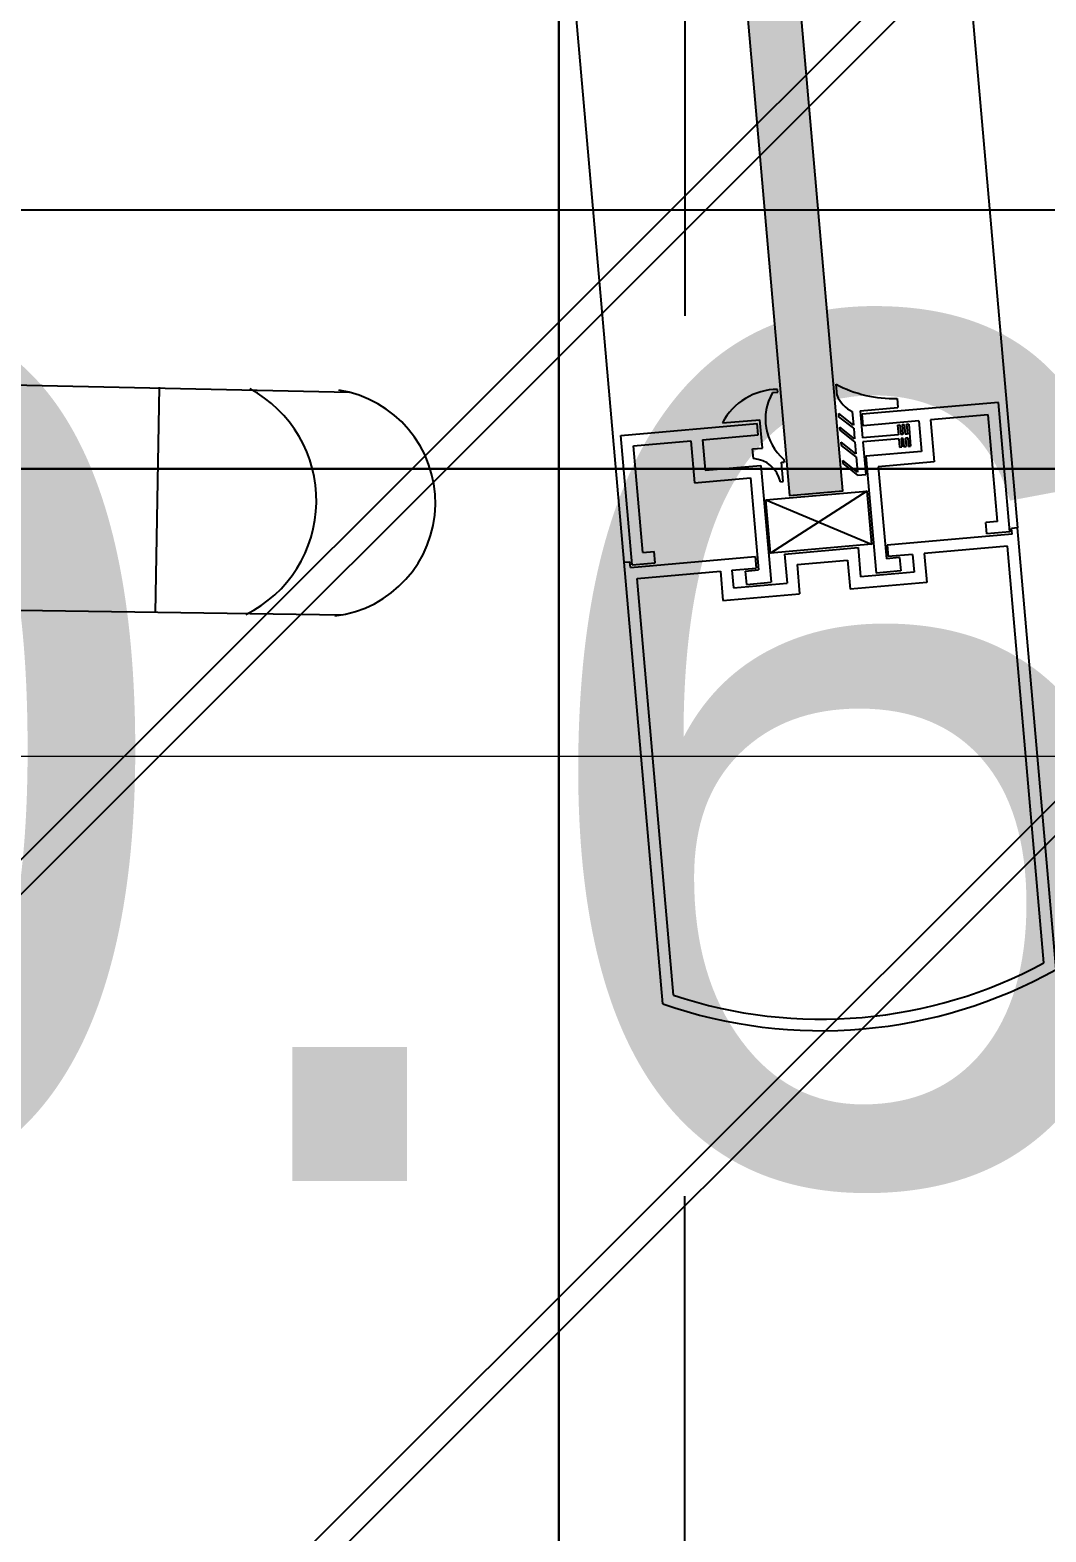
# Model space of a CAD drawing. Header units: millimetres. Extents: x 10930 to 21977, y 3784 to 7635.
# Drawn here: x 10970.3166 to 10970.4933, y 3817.7847 to 3818.046 of the extents above; entities that cross this region are included whole.
import ezdxf

# ---------------------------------------------------------------- set-up
doc = ezdxf.new("R2010")
doc.units = ezdxf.units.MM
doc.linetypes.add('ACAD_ISO02W100', pattern=[15, 12, -3])
doc.linetypes.add('X-PP-NEW$0$HIDDEN', pattern=[0.375, 0.25, -0.125])
doc.layers.add('COTAS', color=161, linetype='ACAD_ISO02W100', lineweight=20)
doc.layers.add('PLAFON', color=151, linetype='Continuous', lineweight=25)
for name, color, linetype in [('MEDIDAS.', 75, 'Continuous'), ('MUROS ACABADO.', 201, 'Continuous'), ('PISO PATIO PUBLICO', 142, 'Continuous'), ('PUERTAS', 171, 'Continuous')]:
    doc.layers.add(name, color=color, linetype=linetype)
doc.styles.get("Standard").update_dxf_attribs({"font": 'arial.ttf'})
doc.dimstyles.get("Standard").update_dxf_attribs({"dimtxt": 0.15, "dimasz": 0.18, "dimexe": 0.18, "dimexo": 0.0625, "dimgap": 0.09, "dimtad": 0, "dimtih": 1, "dimtoh": 1, "dimzin": 0, "dimdsep": 46, "dimtxsty": 'Standard', "dimblk2": 'ARCHTICK', "dimcen": 0.09, "dimadec": 0, "dimazin": 0, "dimtfac": 1, "dimtofl": 0, "dimtmove": 0, "dimatfit": 3, "dimfxl": 1, "dimtolj": 1, "dimtzin": 0, "dimarcsym": 0})
pattern_1 = [(45, (0, 0), (-0.0848528137423857, 0.08485281374238571), []), (45, (0.006, 0), (-0.0848528137423857, 0.08485281374238571), [])]

# ---------------------------------------------------------------- blocks, each defined once
blk = doc.blocks.new('PUERTA 7')
at = {"layer": 'PUERTAS'}
h = blk.add_hatch(dxfattribs=at)
h.set_pattern_fill('CROSS', color=142, scale=0.0003)
h.set_pattern_definition([(0, (0, 0), (0.001905, 0.001905), [0.0009524999999999999, -0.0028575]), (90, (0.0004762499999999999, -0.0004762499999999999), (-0.001905, 0.001905), [0.0009524999999999999, -0.0028575])])
h.paths.add_polyline_path([(10970.25058719658, 3817.916824066215), (10970.24130827757, 3817.916817435761), (10970.24049732249, 3819.051699635161), (10970.2497762415, 3819.051706265615)])
h.paths.add_polyline_path([(10970.34982773548, 3819.095587025199), (10970.44873926174, 3817.965023106556), (10970.45798287402, 3817.965831817843), (10970.35907134776, 3819.096395736485)])
at = {"layer": 'PUERTAS', "color": 7}
for p, q in [((10970.38786563378, 3819.107996416307, 310.8113489232925), (10970.48835414705, 3817.959407453716, 310.8113489232925)), ((10970.41995141618, 3817.953422990201, 310.8113489232925), (10970.31946290291, 3819.102011952791, 310.8113489232925))]:
    blk.add_line(p, q, dxfattribs=at)
at = {"layer": 'PUERTAS', "color": 251, "linetype": 'ByBlock', "ltscale": 10}
for p, q in [((10970.3721935094, 3817.982979816604, 310.8113489232925), (10970.29114249025, 3817.984687419242, 310.8113489232925)), ((10970.33907687436, 3817.983885363457, 310.8113489232925), (10970.33841970607, 3817.9446100939, 310.8113489232925)), ((10970.29048532197, 3817.945412149684, 310.8113489232925), (10970.37095016301, 3817.944285787667, 310.8113489232925))]:
    blk.add_line(p, q, dxfattribs=at)
at = {"layer": 'PUERTAS', "color": 0, "linetype": 'ByBlock', "ltscale": 10}
for p, q in [((10970.45699896805, 3817.982438187767, 310.8113489232925), (10970.45682714255, 3817.984402162238, 310.8113489232925)), ((10970.44577527674, 3817.982969146751, 310.8113489232925), (10970.44669963796, 3817.98305001788, 310.8113489232925)), ((10970.44669963796, 3817.98305001788, 310.8113489232925), (10970.4466592024, 3817.983512198493, 310.8113489232925)), ((10970.46744568338, 3817.981916131282, 310.8113489232925), (10970.46758419869, 3817.980332894085, 310.8113489232925)), ((10970.45732090313, 3817.978758452979, 310.8113489232925), (10970.45727421217, 3817.979292133182, 310.8113489232925)), ((10970.45984105337, 3817.97727601463, 310.8113489232925), (10970.45727421216, 3817.979292133182, 310.8113489232925)), ((10970.45963446049, 3817.979637382113, 310.8113489232925), (10970.45984105337, 3817.97727601463, 310.8113489232925)), ((10970.46102100233, 3817.979758688806, 310.8113489232925), (10970.46758419869, 3817.980332894085, 310.8113489232925)), ((10970.46102100233, 3817.979758688806, 310.8113489232925), (10970.46143209724, 3817.975059852562, 310.8113489232925)), ((10970.48507046623, 3817.981241786572, 310.8113489232925), (10970.46134519472, 3817.979166094272, 310.8113489232925)), ((10970.46152041549, 3817.977163311612, 310.8113489232925), (10970.46134519472, 3817.979166094272, 310.8113489232925)), ((10970.48704300923, 3817.958695516922, 310.8113489232925), (10970.48507046623, 3817.981241786572, 310.8113489232925)), ((10970.41939371838, 3817.975495815668, 310.8113489232925), (10970.4431189899, 3817.977571507969, 310.8113489232925)), ((10970.4370516299, 3817.977661640443, 310.8113489232925), (10970.44356651256, 3817.978231618821, 310.8113489232925)), ((10970.44329421068, 3817.975568725308, 310.8113489232925), (10970.4431189899, 3817.977571507969, 310.8113489232925)), ((10970.44399782525, 3817.973301692271, 310.8113489232925), (10970.44356651256, 3817.978231618821, 310.8113489232925)), ((10970.45988774434, 3817.976742334426, 310.8113489232925), (10970.45732090313, 3817.978758452979, 310.8113489232925)), ((10970.46004764626, 3817.974914647149, 310.8113489232925), (10970.45748080505, 3817.976930765701, 310.8113489232925)), ((10970.45752749602, 3817.976397085497, 310.8113489232925), (10970.45748080505, 3817.976930765701, 310.8113489232925)), ((10970.45988774434, 3817.976742334426, 310.8113489232925), (10970.46004764626, 3817.974914647147, 310.8113489232925)), ((10970.47122620839, 3817.978012458461, 310.8113489232925), (10970.46152041549, 3817.977163311612, 310.8113489232925)), ((10970.46752327179, 3817.977300394931, 310.8113489232925), (10970.4679084223, 3817.977334091234, 310.8113489232925)), ((10970.46752327179, 3817.977300394931, 310.8113489232925), (10970.46767153552, 3817.975605732673, 310.8113489232925)), ((10970.4679084223, 3817.977334091234, 310.8113489232925), (10970.46805668603, 3817.975639428977, 310.8113489232925)), ((10970.46829357281, 3817.977367787538, 310.8113489232925), (10970.46867872332, 3817.977401483841, 310.8113489232925)), ((10970.46829357281, 3817.977367787538, 310.8113489232925), (10970.46844183655, 3817.975673125284, 310.8113489232925)), ((10970.46867872332, 3817.977401483841, 310.8113489232925), (10970.46882698706, 3817.975706821585, 310.8113489232925)), ((10970.46906387384, 3817.977435180145, 310.8113489232925), (10970.46944902435, 3817.977468876448, 310.8113489232925)), ((10970.46906387384, 3817.977435180145, 310.8113489232925), (10970.46921213757, 3817.975740517888, 310.8113489232925)), ((10970.46944902435, 3817.977468876448, 310.8113489232925), (10970.46978598738, 3817.97361737133, 310.8113489232925)), ((10970.47122620839, 3817.978012458461, 310.8113489232925), (10970.47168915699, 3817.972720931734, 310.8113489232925)), ((10970.48324290435, 3817.979063783134, 310.8113489232925), (10970.47322899105, 3817.97818767924, 310.8113489232925)), ((10970.47322899105, 3817.97818767924, 310.8113489232925), (10970.47386716043, 3817.970893369852, 310.8113489232925)), ((10970.4848650058, 3817.960523078805, 310.8113489232925), (10970.48324290435, 3817.979063783134, 310.8113489232925)), ((10970.42136626139, 3817.952949546019, 310.8113489232925), (10970.41939371838, 3817.975495815668, 310.8113489232925)), ((10970.42157172182, 3817.973668253786, 310.8113489232925), (10970.43158563512, 3817.974544357678, 310.8113489232925)), ((10970.43158563512, 3817.974544357678, 310.8113489232925), (10970.4322238045, 3817.967250048291, 310.8113489232925)), ((10970.43358841778, 3817.974719578457, 310.8113489232925), (10970.44329421068, 3817.975568725308, 310.8113489232925)), ((10970.43358841778, 3817.974719578457, 310.8113489232925), (10970.43405136639, 3817.96942805173, 310.8113489232925)), ((10970.46009433722, 3817.974380966945, 310.8113489232925), (10970.45752749602, 3817.976397085497, 310.8113489232925)), ((10970.45775743439, 3817.973768877913, 310.8113489232925), (10970.45771074342, 3817.974302558117, 310.8113489232925)), ((10970.46027758463, 3817.972286439564, 310.8113489232925), (10970.45771074342, 3817.974302558117, 310.8113489232925)), ((10970.46009433723, 3817.974380966945, 310.8113489232925), (10970.46027758463, 3817.972286439564, 310.8113489232925)), ((10970.46767153552, 3817.975605732675, 310.8113489232925), (10970.46143209724, 3817.975059852562, 310.8113489232925)), ((10970.46773218887, 3817.974912461759, 310.8113489232925), (10970.46149275058, 3817.974366581644, 310.8113489232925)), ((10970.46149275058, 3817.974366581644, 310.8113489232925), (10970.46198744678, 3817.968712178266, 310.8113489232925)), ((10970.46773218887, 3817.974912461765, 310.8113489232925), (10970.46786023482, 3817.973448889816, 310.8113489232925)), ((10970.46844183655, 3817.975673125282, 310.8113489232925), (10970.46805668603, 3817.975639428978, 310.8113489232925)), ((10970.46850248989, 3817.974979854367, 310.8113489232925), (10970.46811733938, 3817.974946158062, 310.8113489232925)), ((10970.46811733938, 3817.974946158065, 310.8113489232925), (10970.46824538533, 3817.973482586119, 310.8113489232925)), ((10970.46850248989, 3817.974979854369, 310.8113489232925), (10970.46863053584, 3817.973516282421, 310.8113489232925)), ((10970.46921213757, 3817.975740517891, 310.8113489232925), (10970.46882698706, 3817.975706821587, 310.8113489232925)), ((10970.46927279092, 3817.975047246973, 310.8113489232925), (10970.4688876404, 3817.975013550671, 310.8113489232925)), ((10970.4688876404, 3817.975013550671, 310.8113489232925), (10970.46901568636, 3817.973549978725, 310.8113489232925)), ((10970.46927279092, 3817.975047246972, 310.8113489232925), (10970.46940083687, 3817.97358367503, 310.8113489232925)), ((10970.42319382327, 3817.955127549458, 310.8113489232925), (10970.42157172182, 3817.973668253786, 310.8113489232925)), ((10970.44230805203, 3817.973153856272, 310.8113489232925), (10970.44399782525, 3817.973301692271, 310.8113489232925)), ((10970.44245626708, 3817.97145975054, 310.8113489232925), (10970.44230805203, 3817.973153856272, 310.8113489232925)), ((10970.46032427559, 3817.971752759361, 310.8113489232925), (10970.45775743439, 3817.973768877913, 310.8113489232925)), ((10970.46032427559, 3817.971752759361, 310.8113489232925), (10970.46055421397, 3817.969124551776, 310.8113489232925)), ((10970.47168915699, 3817.972720931734, 310.8113489232925), (10970.46198336409, 3817.971871784884, 310.8113489232925)), ((10970.46198336409, 3817.971871784884, 310.8113489232925), (10970.46376252893, 3817.951535837868, 310.8113489232925)), ((10970.46786023482, 3817.973448889816, 310.8113489232925), (10970.46824538533, 3817.973482586119, 310.8113489232925)), ((10970.46863053584, 3817.973516282421, 310.8113489232925), (10970.46901568636, 3817.973549978725, 310.8113489232925)), ((10970.46940083687, 3817.973583675028, 310.8113489232925), (10970.46978598738, 3817.97361737133, 310.8113489232925)), ((10970.43405136639, 3817.96942805173, 310.8113489232925), (10970.44375715928, 3817.970277198581, 310.8113489232925)), ((10970.44375715928, 3817.970277198581, 310.8113489232925), (10970.44553632411, 3817.949941251565, 310.8113489232925)), ((10970.44730375018, 3817.970821799587, 310.8113489232925), (10970.44776593079, 3817.97086223515, 310.8113489232925)), ((10970.4475984553, 3817.967453304632, 310.8113489232925), (10970.44730375018, 3817.970821799587, 310.8113489232925)), ((10970.45803406372, 3817.970606990125, 310.8113489232925), (10970.45798737276, 3817.971140670328, 310.8113489232925)), ((10970.46055421397, 3817.969124551776, 310.8113489232925), (10970.45798737276, 3817.971140670328, 310.8113489232925)), ((10970.46060090493, 3817.968590871573, 310.8113489232925), (10970.45803406372, 3817.970606990125, 310.8113489232925)), ((10970.46060090493, 3817.968590871573, 310.8113489232925), (10970.46198744678, 3817.968712178266, 310.8113489232925)), ((10970.47386716043, 3817.970893369852, 310.8113489232925), (10970.46416136753, 3817.970044223002, 310.8113489232925)), ((10970.46416136753, 3817.970044223002, 310.8113489232925), (10970.46556313376, 3817.954021961717, 310.8113489232925)), ((10970.4322238045, 3817.967250048291, 310.8113489232925), (10970.4419295974, 3817.968099195142, 310.8113489232925)), ((10970.4419295974, 3817.968099195142, 310.8113489232925), (10970.44333136363, 3817.952076933856, 310.8113489232925)), ((10970.44713627468, 3817.967412869066, 310.8113489232925), (10970.4475984553, 3817.967453304632, 310.8113489232925)), ((10970.48744036611, 3817.958318451997, 310.8113489232925), (10970.46571787725, 3817.956417980475, 310.8113489232925)), ((10970.4848650058, 3817.960523078805, 310.8113489232925), (10970.48286222314, 3817.960347858027, 310.8113489232925)), ((10970.48303744392, 3817.958345075365, 310.8113489232925), (10970.48286222314, 3817.960347858027, 310.8113489232925)), ((10970.48704300923, 3817.958695516922, 310.8113489232925), (10970.48303744392, 3817.958345075365, 310.8113489232925)), ((10970.48835414704, 3817.959407453716, 310.8113489232925), (10970.48735275572, 3817.959319843328, 310.8113489232925)), ((10970.48744036611, 3817.958318451997, 310.8113489232925), (10970.48735275572, 3817.959319843328, 310.8113489232925)), ((10970.4950766409, 3817.882568997517, 310.8113489232925), (10970.48835414704, 3817.959407453716, 310.8113489232925)), ((10970.4478468935, 3817.954854471989, 310.8113489232925), (10970.46063389049, 3817.955973189268, 310.8113489232925)), ((10970.46063389049, 3817.955973189268, 310.8113489232925), (10970.4610786817, 3817.950889202515, 310.8113489232925)), ((10970.46571787725, 3817.956417980475, 310.8113489232925), (10970.46589309803, 3817.954415197814, 310.8113489232925)), ((10970.48661419555, 3817.956228058947, 310.8113489232925), (10970.47213253631, 3817.954961077932, 310.8113489232925)), ((10970.49295968229, 3817.883698813746, 310.8113489232925), (10970.48661419555, 3817.956228058947, 310.8113489232925)), ((10970.41995141617, 3817.953422990201, 310.8113489232925), (10970.4209528075, 3817.953510600591, 310.8113489232925)), ((10970.42667391003, 3817.876584534001, 310.8113489232925), (10970.41995141617, 3817.953422990201, 310.8113489232925)), ((10970.42104041789, 3817.95250920926, 310.8113489232925), (10970.4209528075, 3817.953510600591, 310.8113489232925)), ((10970.42104041789, 3817.95250920926, 310.8113489232925), (10970.44276290675, 3817.954409680781, 310.8113489232925)), ((10970.42136626139, 3817.952949546019, 310.8113489232925), (10970.42537182671, 3817.953299987576, 310.8113489232925)), ((10970.42319382327, 3817.955127549458, 310.8113489232925), (10970.42519660593, 3817.955302770236, 310.8113489232925)), ((10970.42537182671, 3817.953299987576, 310.8113489232925), (10970.42519660593, 3817.955302770236, 310.8113489232925)), ((10970.44276290675, 3817.954409680781, 310.8113489232925), (10970.44293812753, 3817.952406898121, 310.8113489232925)), ((10970.4478468935, 3817.954854471989, 310.8113489232925), (10970.44829168471, 3817.949770485236, 310.8113489232925)), ((10970.45002489695, 3817.953026910107, 310.8113489232925), (10970.45880632861, 3817.953795185828, 310.8113489232925)), ((10970.45002489695, 3817.953026910107, 310.8113489232925), (10970.45046968815, 3817.947942923354, 310.8113489232925)), ((10970.46787403683, 3817.954224139538, 310.8113489232925), (10970.46556313376, 3817.954021961717, 310.8113489232925)), ((10970.47012975366, 3817.954785857153, 310.8113489232925), (10970.46589309803, 3817.954415197814, 310.8113489232925)), ((10970.46787403683, 3817.954224139538, 310.8113489232925), (10970.46807621466, 3817.951913236468, 310.8113489232925)), ((10970.47012975366, 3817.954785857153, 310.8113489232925), (10970.47039932408, 3817.951704653061, 310.8113489232925)), ((10970.47213253631, 3817.954961077932, 310.8113489232925), (10970.47257732752, 3817.94987709118, 310.8113489232925)), ((10970.42221703, 3817.950594036988, 310.8113489232925), (10970.43669868924, 3817.951861018003, 310.8113489232925)), ((10970.42856251674, 3817.878064791787, 310.8113489232925), (10970.42221703, 3817.950594036988, 310.8113489232925)), ((10970.43669868924, 3817.951861018003, 310.8113489232925), (10970.43714348045, 3817.946777031249, 310.8113489232925)), ((10970.4387014719, 3817.952036238782, 310.8113489232925), (10970.44293812753, 3817.952406898121, 310.8113489232925)), ((10970.4387014719, 3817.952036238782, 310.8113489232925), (10970.43897104233, 3817.94895503469, 310.8113489232925)), ((10970.44102046056, 3817.951874756035, 310.8113489232925), (10970.44333136363, 3817.952076933856, 310.8113489232925)), ((10970.44102046056, 3817.951874756035, 310.8113489232925), (10970.44122263838, 3817.949563852965, 310.8113489232925)), ((10970.47039932408, 3817.951704653061, 310.8113489232925), (10970.4610786817, 3817.950889202515, 310.8113489232925)), ((10970.46807621466, 3817.951913236468, 310.8113489232925), (10970.46376252893, 3817.951535837868, 310.8113489232925)), ((10970.43714348045, 3817.946777031249, 310.8113489232925), (10970.45046968815, 3817.947942923354, 310.8113489232925)), ((10970.43897104233, 3817.94895503469, 310.8113489232925), (10970.44829168471, 3817.949770485236, 310.8113489232925)), ((10970.44122263838, 3817.949563852965, 310.8113489232925), (10970.44553632411, 3817.949941251565, 310.8113489232925)), ((10970.47257732752, 3817.94987709118, 310.8113489232925), (10970.45925111982, 3817.948711199075, 310.8113489232925))]:
    blk.add_line(p, q, dxfattribs=at)
at = {"layer": 'PUERTAS', "elevation": 310.8113489232925}
blk.add_lwpolyline([(10970.34982773548, 3819.095587025199), (10970.44873926174, 3817.965023106556), (10970.45798287402, 3817.965831817843), (10970.35907134776, 3819.096395736485)], close=True, dxfattribs=at)
at = {"layer": 'PUERTAS', "color": 0, "linetype": 'ByBlock', "ltscale": 10, "elevation": 310.8113489232925}
blk.add_lwpolyline([(10970.44461475806, 3817.964274160684), (10970.46217477031, 3817.96581046269), (10970.4629834816, 3817.95656685041), (10970.44542346935, 3817.955030548405)], close=True, dxfattribs=at)
at = {"layer": 'PUERTAS', "color": 0, "linetype": 'X-PP-NEW$0$HIDDEN', "ltscale": 10, "elevation": 310.8113489232925}
for points in [[(10970.44461475806, 3817.964274160684), (10970.4629834816, 3817.95656685041)], [(10970.46217477031, 3817.96581046269), (10970.44542346935, 3817.955030548405)]]:
    blk.add_lwpolyline(points, dxfattribs=at)
at = {"layer": 'PUERTAS'}
blk.add_arc((10970.51464424071, 3817.881226810366, 310.8113489232925), 1.313237282809141, 89.5489347751524, 178.2282827431244, dxfattribs=at)
at = {"layer": 'PUERTAS', "color": 0, "linetype": 'ByBlock', "ltscale": 10}
for centre, radius, start, end in [((10970.46680260953, 3818.003089791088, 310.8113489232925), 0.02118342308510972, 241.9066747510653, 271.739618711199), ((10970.44668388835, 3817.972657778988, 310.8113489232925), 0.01085482898918173, 90.13030620768936, 152.5485767435951), ((10970.45377841929, 3817.978323811498, 310.8113489232925), 0.009253617151736712, 149.867453418039, 229.1474681937644), ((10970.46196220627, 3817.984468107422, 310.8113489232925), 0.005362304303306645, 202.2441186972826, 244.2723226166572), ((10970.44211442097, 3817.966334185328, 310.8113489232925), 0.00513639692629016, 12.12281298972874, 86.1839578518343), ((10970.454240392, 3817.955413830628, 310.8113489232925), 0.08351029239600212, 250.7253478125111, 299.2746522047883), ((10970.454240392, 3817.955413830628, 310.8113489232925), 0.08149985943091224, 251.6351717682126, 298.3648282490189)]:
    blk.add_arc(centre, radius, start, end, dxfattribs=at)
at = {"layer": 'PUERTAS', "color": 251, "linetype": 'ByBlock', "ltscale": 10}
for centre, radius, start, end in [((10970.34431305619, 3817.964154616962, 310.8113489232925), 0.02213505407303846, 296.505772709342, 61.57701799368147), ((10970.36730500817, 3817.963769907146, 310.8113489232925), 0.0198221609753747, 276.806807562716, 81.27598314042723)]:
    blk.add_arc(centre, radius, start, end, dxfattribs=at)
blk = doc.blocks.new('piso de 60x60 de tuxmapn')
at = {"layer": 'PISO PATIO PUBLICO', "color": 254}
for points in [[(10969.80862421897, 3817.969706334561), (10970.40862421897, 3817.969706334561), (10970.40862421897, 3818.569706334561), (10969.80862421897, 3818.569706334561)], [(10969.80862421897, 3817.584799557051), (10970.40862421898, 3817.584706334561), (10970.40862421898, 3817.969706334561), (10969.80862421897, 3817.969706334561)]]:
    blk.add_lwpolyline(points, close=True, dxfattribs=at)
for points in [[(10971.00862421897, 3818.254706334561), (10971.00862421897, 3818.569706334561), (10970.40862421897, 3818.569706334561), (10970.40862421897, 3817.969706334561), (10970.65862421897, 3817.969706334561)], [(10970.65862421897, 3817.969706334562), (10970.40862421898, 3817.969706334562), (10970.40862421898, 3817.584706334561), (10970.65862421897, 3817.584706334561)]]:
    blk.add_lwpolyline(points, dxfattribs=at)
blk = doc.blocks.new('*D146')
at = {"layer": 'Defpoints', "color": 0, "transparency": 16777216}
for p in [(10970.43048867386, 3818.254706334561), (10970.65862421897, 3818.254706334561), (10970.65862421897, 3817.584706334561)]:
    blk.add_point(p, dxfattribs=at)
at = {"layer": 'MEDIDAS.', "color": 0, "lineweight": -2, "transparency": 16777216}
for p, q in [((10970.65862421897, 3818.254706334561), (10970.43048867386, 3818.254706334561)), ((10970.43048867386, 3818.164706334561), (10970.43048867386, 3817.996292282719)), ((10970.43048867386, 3817.674706334561), (10970.43048867386, 3817.843120386403)), ((10970.65862421897, 3817.584706334561), (10970.43048867386, 3817.584706334561))]:
    blk.add_line(p, q, dxfattribs=at)
at = {"layer": 'MEDIDAS.', "color": 0, "transparency": 16777216}
for points in [[(10970.41548867386, 3818.164706334561), (10970.44548867386, 3818.164706334561), (10970.43048867386, 3818.254706334561)], [(10970.41548867386, 3817.674706334561), (10970.44548867386, 3817.674706334561), (10970.43048867386, 3817.584706334561)]]:
    blk.add_solid(points, dxfattribs=at)
at = {"layer": 'MEDIDAS.', "color": 0, "transparency": 16777216, "insert": (10970.43048867386, 3817.919706334563), "char_height": 0.15, "attachment_point": 5}
blk.add_mtext('\\A1;0.67', dxfattribs=at)
blk = doc.blocks.new('_ArchTick')
at = {"color": 0, "linetype": 'ByBlock', "const_width": 0.15}
blk.add_lwpolyline([(-0.5, -0.5), (0.5, 0.5)], dxfattribs=at)

msp = doc.modelspace()

# ---------------------------------------------------------------- hatches: boundary and pattern name
at = {"layer": 'MUROS ACABADO.'}
h = msp.add_hatch(color=253, dxfattribs=at)
h.dxf.hatch_style = 1
h.paths.add_polyline_path([(10970.97669844339, 3815.581022545257), (10973.30669844339, 3815.581022545258)], flags=0)
edge = h.paths.add_edge_path(flags=17)
edge.add_line((10970.97669844339, 3815.581022545257), (10973.30669844339, 3815.581022545258))
edge.add_line((10970.97669844339, 3815.581022545258), (10970.97669844339, 3813.005057409418))
edge.add_line((10970.97669844339, 3813.005057409418), (10973.30669844339, 3813.005057409418))
edge.add_line((10973.30669844339, 3813.005057409418), (10973.30669844339, 3814.305057409417))
edge.add_line((10973.30669844339, 3814.305057409417), (10973.38669844339, 3814.305057409418))
edge.add_line((10973.38669844339, 3814.305057409418), (10973.38669844339, 3814.275057409418))
edge.add_line((10973.38669844339, 3814.275057409418), (10973.40669844339, 3814.275057409418))
edge.add_line((10973.40669844339, 3814.275057409418), (10973.40669844339, 3812.905057409418))
edge.add_line((10973.40669844339, 3812.905057409418), (10970.97669844339, 3812.905057409417))
edge.add_line((10970.97669844339, 3812.905057409417), (10970.97669844339, 3812.851022545258))
edge.add_line((10970.97669844339, 3812.851022545258), (10970.97669844339, 3812.751022545258))
edge.add_line((10970.97669844339, 3812.751022545258), (10970.73669844339, 3812.751022545258))
edge.add_line((10970.73669844339, 3812.751022545258), (10970.73669844339, 3802.651022545258))
edge.add_line((10970.73669844339, 3802.651022545258), (10971.24669844339, 3802.651022545258))
edge.add_line((10971.24669844339, 3802.651022545258), (10971.24669844339, 3802.551022545259))
edge.add_line((10971.24669844339, 3802.551022545259), (10970.63669844339, 3802.551022545259))
edge.add_line((10970.63669844339, 3802.551022545259), (10970.63669844339, 3812.851022545258))
edge.add_line((10970.63669844339, 3812.851022545258), (10970.87669844339, 3812.851022545258))
edge.add_line((10970.87669844339, 3812.851022545258), (10970.87669844339, 3815.581022545257))
edge.add_line((10970.87669844339, 3815.581022545257), (10968.50669844339, 3815.581022545258))
edge.add_line((10968.50669844339, 3815.581022545258), (10968.50669844339, 3814.981022545257))
edge.add_line((10968.50669844339, 3814.981022545257), (10967.33669844339, 3814.981022545259))
edge.add_line((10967.33669844339, 3814.981022545259), (10967.33669844339, 3818.621022545258))
edge.add_line((10967.33669844339, 3818.621022545258), (10967.73669844339, 3818.621022545258))
edge.add_line((10967.73669844339, 3818.621022545258), (10967.73669844339, 3818.521022545257))
edge.add_line((10967.73669844339, 3818.521022545257), (10967.43669844339, 3818.521022545258))
edge.add_line((10967.43669844339, 3818.521022545258), (10967.43669844339, 3815.681022545258))
edge.add_line((10967.43669844339, 3815.681022545258), (10967.45669844339, 3815.681022545258))
edge.add_line((10967.45669844339, 3815.681022545258), (10967.45669844339, 3815.081022545258))
edge.add_line((10967.45669844339, 3815.081022545258), (10968.40669844339, 3815.081022545258))
edge.add_line((10968.40669844339, 3815.081022545258), (10968.40669844339, 3815.681022545258))
edge.add_line((10968.40669844339, 3815.681022545258), (10973.40669844339, 3815.681022545258))
edge.add_line((10973.40669844339, 3815.681022545258), (10973.40669844338, 3816.281022545258))
edge.add_line((10973.40669844338, 3816.281022545258), (10974.60669844339, 3816.281022545258))
edge.add_line((10974.60669844339, 3816.281022545258), (10974.60669844339, 3815.681022545259))
edge.add_line((10974.60669844339, 3815.681022545259), (10977.12669844339, 3815.681022545257))
edge.add_line((10977.12669844339, 3815.681022545257), (10977.12669844339, 3815.096022545259))
edge.add_line((10977.12669844339, 3815.096022545259), (10977.04169844339, 3815.096022545259))
edge.add_line((10977.04169844339, 3815.096022545259), (10977.04169844339, 3815.131022545258))
edge.add_line((10977.04169844339, 3815.131022545258), (10977.02669844339, 3815.131022545258))
edge.add_line((10977.02669844339, 3815.131022545258), (10977.02669844339, 3815.581022545258))
edge.add_line((10977.02669844339, 3815.581022545258), (10974.50669844339, 3815.581022545258))
edge.add_line((10974.50669844339, 3815.581022545258), (10974.50669844339, 3816.181022545258))
edge.add_line((10974.50669844339, 3816.181022545258), (10973.50669844339, 3816.181022545258))
edge.add_line((10973.50669844339, 3816.181022545258), (10973.50669844339, 3815.031022545258))
edge.add_line((10973.50669844339, 3815.031022545258), (10973.40669844339, 3815.031022545258))
edge.add_line((10973.40669844339, 3815.031022545258), (10973.38669844339, 3815.031022545258))
edge.add_line((10973.38669844339, 3815.031022545258), (10973.38669844339, 3815.001022545258))
edge.add_line((10973.38669844339, 3815.001022545258), (10973.30669844339, 3815.001022545257))
edge.add_line((10973.30669844339, 3815.001022545257), (10973.30669844339, 3815.031022545258))
edge.add_line((10973.30669844339, 3815.031022545258), (10973.30669844339, 3815.581022545258))
edge = h.paths.add_edge_path()
edge.add_line((10971.24669844339, 3802.551022545259), (10971.34669844339, 3802.551022545259))
edge.add_line((10971.24669844339, 3801.471022545259), (10971.24669844339, 3802.551022545259))
edge.add_line((10971.24669844339, 3801.471022545259), (10970.64669844339, 3801.471022545259))
edge.add_line((10970.64669844339, 3801.471022545259), (10970.64669844339, 3798.491022545258))
edge.add_line((10970.64669844339, 3798.491022545258), (10971.38099373292, 3798.491022545258))
edge.add_line((10971.38099373292, 3798.491022545258), (10971.06288708056, 3796.039019220637))
edge.add_line((10971.06288708056, 3796.039019220637), (10973.37669844339, 3796.039019220637))
edge.add_line((10973.37669844339, 3796.039019220637), (10973.37669844339, 3796.939019220637))
edge.add_line((10973.37669844339, 3796.939019220637), (10973.27669844339, 3796.939019220637))
edge.add_line((10973.27669844339, 3796.939019220637), (10973.27669844339, 3796.139019220637))
edge.add_line((10973.27669844339, 3796.139019220637), (10971.17669844339, 3796.139019220637))
edge.add_line((10971.17669844339, 3796.139019220637), (10971.49396706983, 3798.631022545259))
edge.add_line((10971.49396706983, 3798.631022545259), (10971.39396706983, 3798.631022545259))
edge.add_line((10971.39396706983, 3798.631022545259), (10971.39396706983, 3798.591022545259))
edge.add_line((10971.39396706983, 3798.591022545259), (10970.74669844339, 3798.591022545259))
edge.add_line((10970.74669844339, 3798.591022545259), (10970.74669844339, 3801.371022545259))
edge.add_line((10970.74669844339, 3801.371022545259), (10971.34669844339, 3801.371022545259))
edge.add_line((10971.34669844339, 3801.371022545259), (10971.34669844339, 3802.551022545259))
edge = h.paths.add_edge_path(flags=17)
edge.add_line((10973.30669844339, 3815.581022545258), (10970.97669844339, 3815.581022545258))
edge.add_line((10973.30669844339, 3815.031022545258), (10973.30669844339, 3815.581022545258))
edge.add_line((10973.30669844339, 3815.001022545257), (10973.30669844339, 3815.031022545258))
edge.add_line((10973.38669844339, 3815.001022545258), (10973.30669844339, 3815.001022545257))
edge.add_line((10973.38669844339, 3815.031022545258), (10973.38669844339, 3815.001022545258))
edge.add_line((10973.40669844339, 3815.031022545258), (10973.38669844339, 3815.031022545258))
edge.add_line((10973.50669844339, 3815.031022545258), (10973.40669844339, 3815.031022545258))
edge.add_line((10973.50669844339, 3816.181022545258), (10973.50669844339, 3815.031022545258))
edge.add_line((10974.50669844339, 3816.181022545258), (10973.50669844339, 3816.181022545258))
edge.add_line((10974.50669844339, 3815.581022545258), (10974.50669844339, 3816.181022545258))
edge.add_line((10977.02669844339, 3815.581022545258), (10974.50669844339, 3815.581022545258))
edge.add_line((10977.02669844339, 3815.131022545258), (10977.02669844339, 3815.581022545258))
edge.add_line((10977.04169844339, 3815.131022545258), (10977.02669844339, 3815.131022545258))
edge.add_line((10977.04169844339, 3815.096022545259), (10977.04169844339, 3815.131022545258))
edge.add_line((10977.12669844339, 3815.096022545259), (10977.04169844339, 3815.096022545259))
edge.add_line((10977.12669844339, 3815.681022545257), (10977.12669844339, 3815.096022545259))
edge.add_line((10974.60669844339, 3815.681022545259), (10977.12669844339, 3815.681022545257))
edge.add_line((10974.60669844339, 3816.281022545258), (10974.60669844339, 3815.681022545259))
edge.add_line((10973.40669844338, 3816.281022545258), (10974.60669844339, 3816.281022545258))
edge.add_line((10973.40669844339, 3815.681022545258), (10973.40669844338, 3816.281022545258))
edge.add_line((10968.40669844339, 3815.681022545258), (10973.40669844339, 3815.681022545258))
edge.add_line((10968.40669844339, 3815.081022545258), (10968.40669844339, 3815.681022545258))
edge.add_line((10967.45669844339, 3815.081022545258), (10968.40669844339, 3815.081022545258))
edge.add_line((10967.45669844339, 3815.681022545258), (10967.45669844339, 3815.081022545258))
edge.add_line((10967.43669844339, 3815.681022545258), (10967.45669844339, 3815.681022545258))
edge.add_line((10967.43669844339, 3818.521022545258), (10967.43669844339, 3815.681022545258))
edge.add_line((10967.73669844339, 3818.521022545257), (10967.43669844339, 3818.521022545258))
edge.add_line((10967.73669844339, 3818.621022545258), (10967.73669844339, 3818.521022545257))
edge.add_line((10967.33669844339, 3818.621022545258), (10967.73669844339, 3818.621022545258))
edge.add_line((10967.33669844339, 3814.981022545259), (10967.33669844339, 3818.621022545258))
edge.add_line((10968.50669844339, 3814.981022545257), (10967.33669844339, 3814.981022545259))
edge.add_line((10968.50669844339, 3815.581022545258), (10968.50669844339, 3814.981022545257))
edge.add_line((10970.87669844339, 3815.581022545257), (10968.50669844339, 3815.581022545258))
edge.add_line((10970.87669844339, 3812.851022545258), (10970.87669844339, 3815.581022545257))
edge.add_line((10970.63669844339, 3812.851022545258), (10970.87669844339, 3812.851022545258))
edge.add_line((10970.63669844339, 3802.551022545259), (10970.63669844339, 3812.851022545258))
edge.add_line((10971.24669844339, 3802.551022545259), (10970.63669844339, 3802.551022545259))
edge.add_line((10971.24669844339, 3802.651022545258), (10971.24669844339, 3802.551022545259))
edge.add_line((10970.73669844339, 3802.651022545258), (10971.24669844339, 3802.651022545258))
edge.add_line((10970.73669844339, 3812.751022545258), (10970.73669844339, 3802.651022545258))
edge.add_line((10970.97669844339, 3812.751022545258), (10970.73669844339, 3812.751022545258))
edge.add_line((10970.97669844339, 3812.851022545258), (10970.97669844339, 3812.751022545258))
edge.add_line((10970.97669844339, 3812.905057409417), (10970.97669844339, 3812.851022545258))
edge.add_line((10973.40669844339, 3812.905057409418), (10970.97669844339, 3812.905057409417))
edge.add_line((10973.40669844339, 3814.275057409418), (10973.40669844339, 3812.905057409418))
edge.add_line((10973.38669844339, 3814.275057409418), (10973.40669844339, 3814.275057409418))
edge.add_line((10973.38669844339, 3814.305057409418), (10973.38669844339, 3814.275057409418))
edge.add_line((10973.30669844339, 3814.305057409417), (10973.38669844339, 3814.305057409418))
edge.add_line((10973.30669844339, 3813.005057409418), (10973.30669844339, 3814.305057409417))
edge.add_line((10970.97669844339, 3813.005057409418), (10973.30669844339, 3813.005057409418))
edge.add_line((10970.97669844339, 3815.581022545258), (10970.97669844339, 3813.005057409418))
h = msp.add_hatch(color=253, dxfattribs=at)
h.dxf.hatch_style = 1
h.paths.add_polyline_path([(10970.97669844339, 3815.581022545257), (10973.30669844339, 3815.581022545258)], flags=0)
edge = h.paths.add_edge_path(flags=17)
edge.add_line((10970.97669844339, 3815.581022545257), (10973.30669844339, 3815.581022545258))
edge.add_line((10970.97669844339, 3815.581022545258), (10970.97669844339, 3813.005057409418))
edge.add_line((10970.97669844339, 3813.005057409418), (10973.30669844339, 3813.005057409418))
edge.add_line((10973.30669844339, 3813.005057409418), (10973.30669844339, 3814.305057409417))
edge.add_line((10973.30669844339, 3814.305057409417), (10973.38669844339, 3814.305057409418))
edge.add_line((10973.38669844339, 3814.305057409418), (10973.38669844339, 3814.275057409418))
edge.add_line((10973.38669844339, 3814.275057409418), (10973.40669844339, 3814.275057409418))
edge.add_line((10973.40669844339, 3814.275057409418), (10973.40669844339, 3812.905057409418))
edge.add_line((10973.40669844339, 3812.905057409418), (10970.97669844339, 3812.905057409417))
edge.add_line((10970.97669844339, 3812.905057409417), (10970.97669844339, 3812.851022545258))
edge.add_line((10970.97669844339, 3812.851022545258), (10970.97669844339, 3812.751022545258))
edge.add_line((10970.97669844339, 3812.751022545258), (10970.73669844339, 3812.751022545258))
edge.add_line((10970.73669844339, 3812.751022545258), (10970.73669844339, 3802.651022545258))
edge.add_line((10970.73669844339, 3802.651022545258), (10971.24669844339, 3802.651022545258))
edge.add_line((10971.24669844339, 3802.651022545258), (10971.24669844339, 3802.551022545259))
edge.add_line((10971.24669844339, 3802.551022545259), (10970.63669844339, 3802.551022545259))
edge.add_line((10970.63669844339, 3802.551022545259), (10970.63669844339, 3812.851022545258))
edge.add_line((10970.63669844339, 3812.851022545258), (10970.87669844339, 3812.851022545258))
edge.add_line((10970.87669844339, 3812.851022545258), (10970.87669844339, 3815.581022545257))
edge.add_line((10970.87669844339, 3815.581022545257), (10968.50669844339, 3815.581022545258))
edge.add_line((10968.50669844339, 3815.581022545258), (10968.50669844339, 3814.981022545257))
edge.add_line((10968.50669844339, 3814.981022545257), (10967.33669844339, 3814.981022545259))
edge.add_line((10967.33669844339, 3814.981022545259), (10967.33669844339, 3818.621022545258))
edge.add_line((10967.33669844339, 3818.621022545258), (10967.73669844339, 3818.621022545258))
edge.add_line((10967.73669844339, 3818.621022545258), (10967.73669844339, 3818.521022545257))
edge.add_line((10967.73669844339, 3818.521022545257), (10967.43669844339, 3818.521022545258))
edge.add_line((10967.43669844339, 3818.521022545258), (10967.43669844339, 3815.681022545258))
edge.add_line((10967.43669844339, 3815.681022545258), (10967.45669844339, 3815.681022545258))
edge.add_line((10967.45669844339, 3815.681022545258), (10967.45669844339, 3815.081022545258))
edge.add_line((10967.45669844339, 3815.081022545258), (10968.40669844339, 3815.081022545258))
edge.add_line((10968.40669844339, 3815.081022545258), (10968.40669844339, 3815.681022545258))
edge.add_line((10968.40669844339, 3815.681022545258), (10973.40669844339, 3815.681022545258))
edge.add_line((10973.40669844339, 3815.681022545258), (10973.40669844338, 3816.281022545258))
edge.add_line((10973.40669844338, 3816.281022545258), (10974.60669844339, 3816.281022545258))
edge.add_line((10974.60669844339, 3816.281022545258), (10974.60669844339, 3815.681022545259))
edge.add_line((10974.60669844339, 3815.681022545259), (10977.12669844339, 3815.681022545257))
edge.add_line((10977.12669844339, 3815.681022545257), (10977.12669844339, 3815.096022545259))
edge.add_line((10977.12669844339, 3815.096022545259), (10977.04169844339, 3815.096022545259))
edge.add_line((10977.04169844339, 3815.096022545259), (10977.04169844339, 3815.131022545258))
edge.add_line((10977.04169844339, 3815.131022545258), (10977.02669844339, 3815.131022545258))
edge.add_line((10977.02669844339, 3815.131022545258), (10977.02669844339, 3815.581022545258))
edge.add_line((10977.02669844339, 3815.581022545258), (10974.50669844339, 3815.581022545258))
edge.add_line((10974.50669844339, 3815.581022545258), (10974.50669844339, 3816.181022545258))
edge.add_line((10974.50669844339, 3816.181022545258), (10973.50669844339, 3816.181022545258))
edge.add_line((10973.50669844339, 3816.181022545258), (10973.50669844339, 3815.031022545258))
edge.add_line((10973.50669844339, 3815.031022545258), (10973.40669844339, 3815.031022545258))
edge.add_line((10973.40669844339, 3815.031022545258), (10973.38669844339, 3815.031022545258))
edge.add_line((10973.38669844339, 3815.031022545258), (10973.38669844339, 3815.001022545258))
edge.add_line((10973.38669844339, 3815.001022545258), (10973.30669844339, 3815.001022545257))
edge.add_line((10973.30669844339, 3815.001022545257), (10973.30669844339, 3815.031022545258))
edge.add_line((10973.30669844339, 3815.031022545258), (10973.30669844339, 3815.581022545258))
edge = h.paths.add_edge_path()
edge.add_line((10971.24669844339, 3802.551022545259), (10971.34669844339, 3802.551022545259))
edge.add_line((10971.24669844339, 3801.471022545259), (10971.24669844339, 3802.551022545259))
edge.add_line((10971.24669844339, 3801.471022545259), (10970.64669844339, 3801.471022545259))
edge.add_line((10970.64669844339, 3801.471022545259), (10970.64669844339, 3798.491022545258))
edge.add_line((10970.64669844339, 3798.491022545258), (10971.38099373292, 3798.491022545258))
edge.add_line((10971.38099373292, 3798.491022545258), (10971.06288708056, 3796.039019220637))
edge.add_line((10971.06288708056, 3796.039019220637), (10973.37669844339, 3796.039019220637))
edge.add_line((10973.37669844339, 3796.039019220637), (10973.37669844339, 3796.939019220637))
edge.add_line((10973.37669844339, 3796.939019220637), (10973.27669844339, 3796.939019220637))
edge.add_line((10973.27669844339, 3796.939019220637), (10973.27669844339, 3796.139019220637))
edge.add_line((10973.27669844339, 3796.139019220637), (10971.17669844339, 3796.139019220637))
edge.add_line((10971.17669844339, 3796.139019220637), (10971.49396706983, 3798.631022545259))
edge.add_line((10971.49396706983, 3798.631022545259), (10971.39396706983, 3798.631022545259))
edge.add_line((10971.39396706983, 3798.631022545259), (10971.39396706983, 3798.591022545259))
edge.add_line((10971.39396706983, 3798.591022545259), (10970.74669844339, 3798.591022545259))
edge.add_line((10970.74669844339, 3798.591022545259), (10970.74669844339, 3801.371022545259))
edge.add_line((10970.74669844339, 3801.371022545259), (10971.34669844339, 3801.371022545259))
edge.add_line((10971.34669844339, 3801.371022545259), (10971.34669844339, 3802.551022545259))
edge = h.paths.add_edge_path(flags=17)
edge.add_line((10973.30669844339, 3815.581022545258), (10970.97669844339, 3815.581022545258))
edge.add_line((10973.30669844339, 3815.031022545258), (10973.30669844339, 3815.581022545258))
edge.add_line((10973.30669844339, 3815.001022545257), (10973.30669844339, 3815.031022545258))
edge.add_line((10973.38669844339, 3815.001022545258), (10973.30669844339, 3815.001022545257))
edge.add_line((10973.38669844339, 3815.031022545258), (10973.38669844339, 3815.001022545258))
edge.add_line((10973.40669844339, 3815.031022545258), (10973.38669844339, 3815.031022545258))
edge.add_line((10973.50669844339, 3815.031022545258), (10973.40669844339, 3815.031022545258))
edge.add_line((10973.50669844339, 3816.181022545258), (10973.50669844339, 3815.031022545258))
edge.add_line((10974.50669844339, 3816.181022545258), (10973.50669844339, 3816.181022545258))
edge.add_line((10974.50669844339, 3815.581022545258), (10974.50669844339, 3816.181022545258))
edge.add_line((10977.02669844339, 3815.581022545258), (10974.50669844339, 3815.581022545258))
edge.add_line((10977.02669844339, 3815.131022545258), (10977.02669844339, 3815.581022545258))
edge.add_line((10977.04169844339, 3815.131022545258), (10977.02669844339, 3815.131022545258))
edge.add_line((10977.04169844339, 3815.096022545259), (10977.04169844339, 3815.131022545258))
edge.add_line((10977.12669844339, 3815.096022545259), (10977.04169844339, 3815.096022545259))
edge.add_line((10977.12669844339, 3815.681022545257), (10977.12669844339, 3815.096022545259))
edge.add_line((10974.60669844339, 3815.681022545259), (10977.12669844339, 3815.681022545257))
edge.add_line((10974.60669844339, 3816.281022545258), (10974.60669844339, 3815.681022545259))
edge.add_line((10973.40669844338, 3816.281022545258), (10974.60669844339, 3816.281022545258))
edge.add_line((10973.40669844339, 3815.681022545258), (10973.40669844338, 3816.281022545258))
edge.add_line((10968.40669844339, 3815.681022545258), (10973.40669844339, 3815.681022545258))
edge.add_line((10968.40669844339, 3815.081022545258), (10968.40669844339, 3815.681022545258))
edge.add_line((10967.45669844339, 3815.081022545258), (10968.40669844339, 3815.081022545258))
edge.add_line((10967.45669844339, 3815.681022545258), (10967.45669844339, 3815.081022545258))
edge.add_line((10967.43669844339, 3815.681022545258), (10967.45669844339, 3815.681022545258))
edge.add_line((10967.43669844339, 3818.521022545258), (10967.43669844339, 3815.681022545258))
edge.add_line((10967.73669844339, 3818.521022545257), (10967.43669844339, 3818.521022545258))
edge.add_line((10967.73669844339, 3818.621022545258), (10967.73669844339, 3818.521022545257))
edge.add_line((10967.33669844339, 3818.621022545258), (10967.73669844339, 3818.621022545258))
edge.add_line((10967.33669844339, 3814.981022545259), (10967.33669844339, 3818.621022545258))
edge.add_line((10968.50669844339, 3814.981022545257), (10967.33669844339, 3814.981022545259))
edge.add_line((10968.50669844339, 3815.581022545258), (10968.50669844339, 3814.981022545257))
edge.add_line((10970.87669844339, 3815.581022545257), (10968.50669844339, 3815.581022545258))
edge.add_line((10970.87669844339, 3812.851022545258), (10970.87669844339, 3815.581022545257))
edge.add_line((10970.63669844339, 3812.851022545258), (10970.87669844339, 3812.851022545258))
edge.add_line((10970.63669844339, 3802.551022545259), (10970.63669844339, 3812.851022545258))
edge.add_line((10971.24669844339, 3802.551022545259), (10970.63669844339, 3802.551022545259))
edge.add_line((10971.24669844339, 3802.651022545258), (10971.24669844339, 3802.551022545259))
edge.add_line((10970.73669844339, 3802.651022545258), (10971.24669844339, 3802.651022545258))
edge.add_line((10970.73669844339, 3812.751022545258), (10970.73669844339, 3802.651022545258))
edge.add_line((10970.97669844339, 3812.751022545258), (10970.73669844339, 3812.751022545258))
edge.add_line((10970.97669844339, 3812.851022545258), (10970.97669844339, 3812.751022545258))
edge.add_line((10970.97669844339, 3812.905057409417), (10970.97669844339, 3812.851022545258))
edge.add_line((10973.40669844339, 3812.905057409418), (10970.97669844339, 3812.905057409417))
edge.add_line((10973.40669844339, 3814.275057409418), (10973.40669844339, 3812.905057409418))
edge.add_line((10973.38669844339, 3814.275057409418), (10973.40669844339, 3814.275057409418))
edge.add_line((10973.38669844339, 3814.305057409418), (10973.38669844339, 3814.275057409418))
edge.add_line((10973.30669844339, 3814.305057409417), (10973.38669844339, 3814.305057409418))
edge.add_line((10973.30669844339, 3813.005057409418), (10973.30669844339, 3814.305057409417))
edge.add_line((10970.97669844339, 3813.005057409418), (10973.30669844339, 3813.005057409418))
edge.add_line((10970.97669844339, 3815.581022545258), (10970.97669844339, 3813.005057409418))
at = {"layer": 'PLAFON'}
h = msp.add_hatch(dxfattribs=at)
h.set_pattern_fill('JIS_LC_20A', color=211, scale=0.006)
h.set_pattern_definition(pattern_1)
h.paths.add_polyline_path([(10967.70862421897, 3818.254706334561), (10970.65862421897, 3818.254706334561), (10970.65862421897, 3818.014706334561), (10967.70862421897, 3818.014706334561)])
h = msp.add_hatch(dxfattribs=at)
h.set_pattern_fill('JIS_LC_20A', color=181, scale=0.006)
h.set_pattern_definition(pattern_1)
h.paths.add_polyline_path([(10967.70862421897, 3817.684706334561), (10970.65862421897, 3817.684706334561), (10970.65862421897, 3818.014706334561), (10967.70862421897, 3818.014706334561)])

# ---------------------------------------------------------------- linework, layer by layer
at = {"layer": 'COTAS', "color": 31, "ltscale": 0.05}
msp.add_line((10965.41086015589, 3817.91970633456), (10972.66885513158, 3817.91970633456), dxfattribs=at)
at = {"layer": 'PLAFON', "color": 210}
for points in [[(10967.70862421897, 3818.254706334561), (10970.65862421897, 3818.254706334561), (10970.65862421897, 3818.014706334561), (10967.70862421897, 3818.014706334561)], [(10967.70862421897, 3817.684706334561), (10970.65862421897, 3817.684706334561), (10970.65862421897, 3818.014706334561), (10967.70862421897, 3818.014706334561)]]:
    msp.add_lwpolyline(points, close=True, dxfattribs=at)
at = {"layer": 'PUERTAS', "color": 0, "linetype": 'ByBlock', "ltscale": 10}
for p, q in [((10970.44772549522, 3817.971324415765, 310.8113489232925), (10970.44776593079, 3817.97086223515, 310.8113489232925)), ((10970.45880632861, 3817.953795185828, 310.8113489232925), (10970.45925111982, 3817.948711199075, 310.8113489232925))]:
    msp.add_line(p, q, dxfattribs=at)

# ---------------------------------------------------------------- block references
at = {"layer": 'PISO PATIO PUBLICO', "color": 5}
msp.add_blockref('piso de 60x60 de tuxmapn', (0, 0), dxfattribs=at)
at = {"layer": 'PUERTAS', "color": 5}
msp.add_blockref('PUERTA 7', (0, 0), dxfattribs=at)

# ---------------------------------------------------------------- dimensions: what is measured, and where the dimension line sits
at = {"layer": 'MEDIDAS.', "color": 114}
dim = msp.add_linear_dim(base=(10970.43048867386, 3818.254706334561), p1=(10970.65862421897, 3817.584706334561), p2=(10970.65862421897, 3818.254706334561), angle=90, dimstyle='Standard', override={"dimasz": 0.09, "dimexe": 0, "dimexo": 0, "dimgap": 0}, dxfattribs=at)
dim.commit()
dim.dimension.update_dxf_attribs({"geometry": '*D146', "text_midpoint": (10970.43048867386, 3817.919706334563), "dimtype": 160})

doc.saveas('drawing.dxf')
